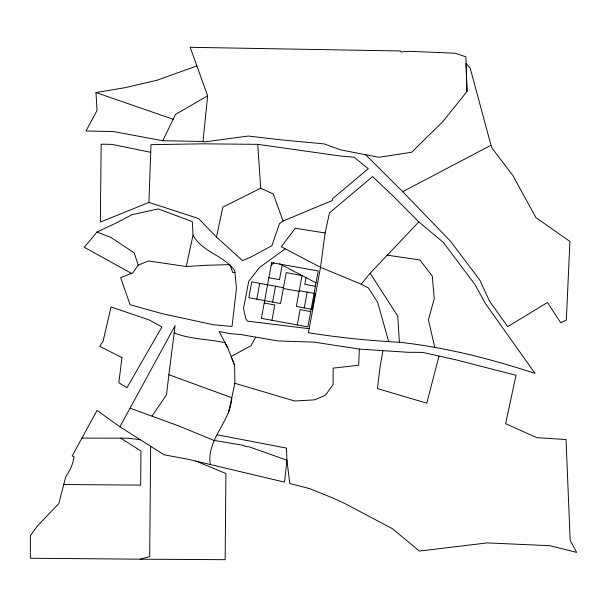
<?xml version="1.0" encoding="UTF-8"?>
<svg xmlns="http://www.w3.org/2000/svg" width="607" height="607" viewBox="0 0 607 607"><rect width="100%" height="100%" fill="white"/><g stroke="black" fill="none" stroke-linecap="round" stroke-linejoin="round"><path stroke-width="0.91" d="M210.288 464.454C206.395 439.309 230.546 421.979 231.768 397.714L168.883 374.709L175.089 325.633L119.913 426.782L164.042 454.787L188.231 459.294L284.531 482.14L286.952 460.25L286.458 448.087L217.192 434.809M150.665 446.297L149.686 556.543L140.46 559.184L30.35 558.228L30.411 535.685L37.186 526.246L58.818 503.56L65.731 476.814L69.782 470.129A48.12 48.12 0 0 0 73.963 457.89L74.137 456.828L72.157 455.963L97.052 410.423L119.913 426.782M148.912 202.419L150.984 144.656L203.345 143.821L257.747 144.345L339.814 155.946L354.147 157.236L368.274 168.716L332.613 198.641L332.302 200.5L283.052 221.024L279.455 223.687L271.898 245.729L250.979 256.943L242.55 260.638L216.494 237.094L198.466 218.497L148.912 202.419L100.36 222.086L101.157 144.178L112.083 144.405L150.711 152.304M359.336 349.078L358.699 365.255L333.152 368.13L333.099 384.383L325.435 395.263L314.532 399.846L294.63 400.984L234.871 383.275L234.628 365.391L231.153 356.506L251.07 345.641L255.714 337.151L278.082 340.959L314.176 342.12L359.336 349.078L408.177 352.303L422.707 352.394L456.312 359.921L515.996 375.278L505.661 423.694L536.747 437.662L566.043 439.506L570.163 540.336L576.65 552.378L549.798 545.685L487.239 542.908L419.376 551.065L392.319 528.636L345.208 503.719L332.811 497.99L309.6 488.62L289.744 483.498L286.952 460.25L249.181 446.813L246.237 446.577L243.346 445.341L213.983 440.401L177.988 425.651L130.171 408.223M202.996 141.469L207.647 95.792L190.158 47.308L400.423 50.98L401.03 51.944L409.3 51.299L455.038 53.204L465.865 56.8L466.98 91.482L442.913 121.537L411.652 152.236L378.92 157.296L340.831 149.921L323.986 143.882L280.98 139.853L248.369 136.036L204.696 141.894L202.996 141.469L162.775 140.725L113.517 131.56L86.004 130.991L96.999 110.535L95.997 92.583L124.655 87.749L156.887 80.283L196.827 65.928M168.883 374.709L166.47 394.937L152.107 415.932M325.117 232.967L320.519 267.323L308.462 332.727C338.66 337.583 368.927 340.618 399.414 342.249C445.682 347.303 490.828 358.934 535.01 373.366L485.509 303.69L474.644 284.061L443.353 242.436L418.8 221.904L393.867 196.782L372.561 176.561L329.464 212.89L325.117 232.967L295.252 228.224L281.284 246.783L320.519 267.323L361.188 284.205L368.487 288.037L377.63 302.263L388.556 341.157M382.903 350.763L380.103 366.59L377.448 388.563L426.744 403.177L439.005 356.157M256.784 299.16L259.697 283.332M272.604 302.074L275.525 286.254M271.974 320.291L274.804 304.964L264.204 303.014M282.149 265.145L279.47 279.652L268.871 277.695M297.293 324.957L300.124 309.638L310.723 311.588M306.019 277.642L304.79 284.319L315.39 286.269M304.251 307.908L307.172 292.088M193.041 235.099C202.108 252.3 224.249 255.335 234.772 270.866L236.449 288.317L232.041 326.429L213.611 324.791L162.661 313.766L130.095 304.729L120.618 277.611L132.872 272.877L138.252 265.084L148.647 260.964L186.243 266.526L193.041 235.099L192.32 221.623L158.252 208.922L131.818 214.757L117.508 222.352L96.976 232.056L84.312 247.292L131.537 273.393M216.494 237.094L222.822 207.139L260.714 188.216L273.233 193.944L283.052 221.024M228.467 413.041L234.871 383.275M162.775 140.725L175.476 114.45L207.647 95.792M361.188 284.205L370.164 273.249L418.8 221.904M271.154 265.297L273.939 262.785M285.207 248.832L259.553 267.459L248.749 281.314L243.498 308.424L245.835 318.758L247.58 321.156L309.206 328.698M466.98 91.482L466.055 63.287L470.144 67.969L490.995 145.263L402.684 191.691L365.71 154.739M186.243 266.526L207.184 265.236L229.947 264.644L232.678 272.444L234.924 272.444M81.922 438.102L128.153 438.163L140.338 439.749M140.46 559.184L225.151 559.692L225.91 473.513L195.849 461.077M63.56 484.523L140.665 485.122L140.961 451.009L120.626 438.102M386.993 255.122L419.915 259.986L432.298 276.064L434.24 298.773L428.421 319.768L434.802 347.576M255.714 337.151L241.503 334.662L229.871 333.607L219.127 331.475L227.769 347.849L234.628 365.391M283.431 287.71L251.784 281.876L248.87 297.696L280.517 303.53L286.216 272.642L302.036 275.555L296.337 306.452L312.165 309.365L315.086 293.545L299.259 290.624M283.294 288.462L299.122 291.383M95.997 92.583L173.192 119.268M96.976 232.056L110.808 237.367L134.17 252.838L138.252 265.084M174.163 332.94C190.302 339.404 208.254 338.934 225.053 342.697L227.769 347.849M279.652 263.833L316.012 282.877M402.684 191.691L450.311 241.017L479.864 280.168L489.538 301.148L507.702 326.612L547.529 302.483L560.686 322.734L566.346 319.995L569.905 241.457L535.89 217.556L512.794 175.4L492.148 148.275L490.995 145.263M370.164 273.249L397.744 316.103L399.414 342.249M257.747 144.345L260.714 188.216M121.961 357.629L118.835 382.721L126.984 387.668L161.917 326.945L149.368 320.01L111.035 306.952L103.122 341.149L99.829 346.362L121.961 357.629M271.64 262.672L261.382 318.341L307.893 326.915L318.212 270.942L271.64 262.672"/></g></svg>
